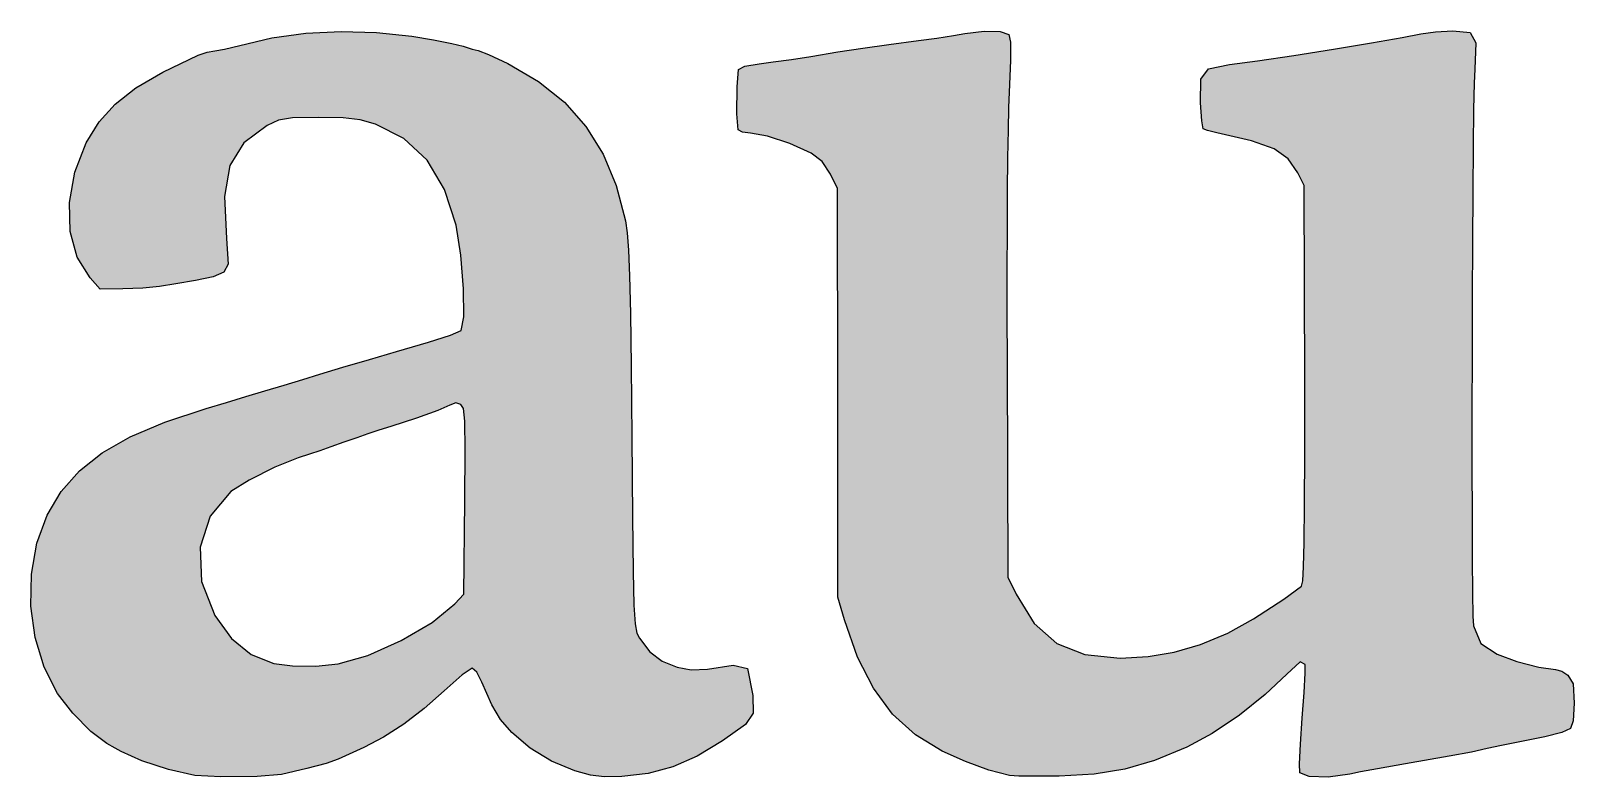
# Model space of a CAD drawing. Extents: x 23 to 353, y 83 to 218.
# Drawn here: x 49.76 to 77.78, y 83.5 to 97.05 of the extents above; entities that cross this region are included whole.
import ezdxf

# ---------------------------------------------------------------- set-up
doc = ezdxf.new("R2010")
doc.units = 0
doc.layers.add('6_moji', color=7, linetype='CONTINUOUS')
doc.layers.add('7_moji_nuri', color=7, linetype='CONTINUOUS')

msp = doc.modelspace()

# ---------------------------------------------------------------- linework, layer by layer
at = {"layer": '6_moji'}
for p, q in [((54.132, 96.919), (54.749, 97.003)), ((54.749, 97.003), (55.387, 97.037)), ((55.387, 97.037), (56.033, 97.02)), ((56.033, 97.02), (56.674, 96.95)), ((56.674, 96.95), (57.066, 96.885)), ((66.204, 96.915), (66.506, 96.961)), ((66.506, 96.961), (66.712, 96.997)), ((66.712, 96.997), (67.061, 97.043)), ((67.061, 97.043), (67.354, 97.036)), ((67.354, 97.036), (67.514, 96.979)), ((67.514, 96.979), (67.542, 96.844)), ((74.653, 96.924), (74.992, 96.991)), ((74.992, 96.991), (75.258, 97.03)), ((75.258, 97.03), (75.57, 97.047)), ((75.57, 97.047), (75.885, 97.017)), ((75.885, 97.017), (75.992, 96.83)), ((52.957, 96.663), (53.093, 96.687)), ((53.093, 96.687), (53.273, 96.716)), ((53.273, 96.716), (53.549, 96.784)), ((53.549, 96.784), (54.132, 96.919)), ((57.066, 96.885), (57.399, 96.819)), ((57.399, 96.819), (57.602, 96.767)), ((57.602, 96.767), (57.767, 96.713)), ((57.767, 96.713), (57.876, 96.69)), ((57.876, 96.69), (58.062, 96.62)), ((64.408, 96.665), (64.863, 96.734)), ((64.863, 96.734), (65.333, 96.8)), ((65.333, 96.8), (65.872, 96.87)), ((65.872, 96.87), (66.204, 96.915)), ((67.542, 96.844), (67.543, 96.51)), ((72.688, 96.602), (73.409, 96.715)), ((73.409, 96.715), (74.094, 96.827)), ((74.094, 96.827), (74.653, 96.924)), ((75.992, 96.83), (75.97, 96.35)), ((52.15, 96.299), (52.791, 96.604)), ((52.791, 96.604), (52.957, 96.663)), ((58.062, 96.62), (58.412, 96.455)), ((58.412, 96.455), (58.971, 96.13)), ((62.605, 96.348), (62.715, 96.409)), ((62.715, 96.409), (62.977, 96.451)), ((62.977, 96.451), (63.231, 96.482)), ((63.231, 96.482), (63.568, 96.529)), ((63.568, 96.529), (63.914, 96.584)), ((63.914, 96.584), (64.408, 96.665)), ((67.543, 96.51), (67.517, 95.936)), ((71.137, 96.36), (71.516, 96.436)), ((71.516, 96.436), (72.027, 96.504)), ((72.027, 96.504), (72.688, 96.602)), ((51.658, 96.012), (52.15, 96.299)), ((58.971, 96.13), (59.444, 95.751)), ((62.576, 96.03), (62.605, 96.348)), ((70.992, 95.743), (70.995, 96.173)), ((70.995, 96.173), (71.137, 96.36)), ((75.97, 96.35), (75.959, 96.099)), ((51.283, 95.718), (51.658, 96.012)), ((62.572, 95.539), (62.576, 96.03)), ((67.517, 95.936), (67.506, 95.656)), ((75.959, 96.099), (75.95, 95.62)), ((50.994, 95.393), (51.283, 95.718)), ((59.444, 95.751), (59.834, 95.313)), ((67.506, 95.656), (67.497, 95.253)), ((71.015, 95.415), (70.992, 95.743)), ((75.95, 95.62), (75.942, 94.952)), ((50.761, 95.013), (50.994, 95.393)), ((54.047, 95.331), (53.621, 95.014)), ((54.254, 95.427), (54.047, 95.331)), ((54.506, 95.466), (54.254, 95.427)), ((54.974, 95.475), (54.506, 95.466)), ((55.428, 95.467), (54.974, 95.475)), ((55.731, 95.432), (55.428, 95.467)), ((56.015, 95.352), (55.731, 95.432)), ((56.529, 95.093), (56.015, 95.352)), ((59.834, 95.313), (60.147, 94.811)), ((62.597, 95.25), (62.572, 95.539)), ((71.037, 95.266), (71.015, 95.415)), ((50.552, 94.48), (50.761, 95.013)), ((53.621, 95.014), (53.368, 94.603)), ((56.948, 94.697), (56.529, 95.093)), ((62.677, 95.209), (62.597, 95.25)), ((62.822, 95.192), (62.677, 95.209)), ((63.13, 95.137), (62.822, 95.192)), ((63.537, 95.001), (63.13, 95.137)), ((63.921, 94.826), (63.537, 95.001)), ((67.497, 95.253), (67.489, 94.74)), ((71.119, 95.237), (71.037, 95.266)), ((71.287, 95.198), (71.119, 95.237)), ((71.92, 95.051), (71.287, 95.198)), ((72.329, 94.904), (71.92, 95.051)), ((60.147, 94.811), (60.384, 94.241)), ((64.124, 94.673), (63.921, 94.826)), ((67.489, 94.74), (67.483, 94.132)), ((72.585, 94.722), (72.329, 94.904)), ((72.756, 94.472), (72.585, 94.722)), ((75.942, 94.952), (75.935, 94.134)), ((50.455, 93.933), (50.552, 94.48)), ((53.368, 94.603), (53.269, 94.043)), ((57.266, 94.17), (56.948, 94.697)), ((64.274, 94.446), (64.124, 94.673)), ((64.403, 94.188), (64.274, 94.446)), ((72.876, 94.24), (72.756, 94.472)), ((57.479, 93.518), (57.266, 94.17)), ((60.384, 94.241), (60.551, 93.596)), ((64.404, 90.478), (64.403, 94.188)), ((72.883, 90.644), (72.876, 94.24)), ((50.47, 93.406), (50.455, 93.933)), ((53.269, 94.043), (53.305, 93.279)), ((67.483, 94.132), (67.479, 93.444)), ((75.935, 94.134), (75.929, 93.204)), ((60.551, 93.596), (60.583, 93.381)), ((50.595, 92.937), (50.47, 93.406)), ((57.564, 92.975), (57.479, 93.518)), ((60.583, 93.381), (60.607, 93.068)), ((67.479, 93.444), (67.477, 92.691)), ((53.305, 93.279), (53.339, 92.813)), ((60.607, 93.068), (60.625, 92.599)), ((75.929, 93.204), (75.924, 92.201)), ((50.83, 92.562), (50.595, 92.937)), ((53.339, 92.813), (53.256, 92.665)), ((57.613, 92.365), (57.564, 92.975)), ((51.016, 92.359), (50.83, 92.562)), ((52.747, 92.514), (52.388, 92.456)), ((53.062, 92.585), (52.747, 92.514)), ((53.256, 92.665), (53.062, 92.585)), ((60.625, 92.599), (60.64, 91.916)), ((67.477, 92.691), (67.477, 91.886)), ((51.423, 92.363), (51.016, 92.359)), ((51.786, 92.378), (51.423, 92.363)), ((52.088, 92.408), (51.786, 92.378)), ((52.388, 92.456), (52.088, 92.408)), ((57.618, 91.854), (57.613, 92.365)), ((75.924, 92.201), (75.921, 91.165)), ((60.64, 91.916), (60.653, 90.962)), ((57.57, 91.609), (57.618, 91.854)), ((67.477, 91.886), (67.479, 91.045)), ((56.391, 91.224), (56.972, 91.393)), ((56.972, 91.393), (57.377, 91.526)), ((57.377, 91.526), (57.57, 91.609)), ((55.422, 90.943), (55.903, 91.084)), ((55.903, 91.084), (56.391, 91.224)), ((75.921, 91.165), (75.92, 90.135)), ((54.693, 90.719), (54.999, 90.813)), ((54.999, 90.813), (55.422, 90.943)), ((60.653, 90.962), (60.665, 89.68)), ((67.479, 91.045), (67.495, 87.129)), ((53.66, 90.407), (54.002, 90.51)), ((54.002, 90.51), (54.355, 90.616)), ((54.355, 90.616), (54.693, 90.719)), ((72.884, 89.384), (72.883, 90.644)), ((52.938, 90.191), (53.309, 90.302)), ((53.309, 90.302), (53.66, 90.407)), ((57.364, 90.255), (57.145, 90.157)), ((57.469, 90.295), (57.364, 90.255)), ((57.563, 90.266), (57.469, 90.295)), ((57.612, 90.191), (57.563, 90.266)), ((64.404, 86.768), (64.404, 90.478)), ((52.185, 89.944), (52.938, 90.191)), ((56.757, 90.017), (56.288, 89.865)), ((57.145, 90.157), (56.757, 90.017)), ((57.637, 89.959), (57.612, 90.191)), ((57.643, 89.442), (57.637, 89.959)), ((75.92, 90.135), (75.92, 89.148)), ((51.048, 89.386), (51.56, 89.678)), ((51.56, 89.678), (52.185, 89.944)), ((55.875, 89.731), (55.672, 89.66)), ((56.071, 89.796), (55.875, 89.731)), ((56.288, 89.865), (56.071, 89.796)), ((60.665, 89.68), (60.677, 88.22)), ((50.635, 89.058), (51.048, 89.386)), ((54.999, 89.426), (54.811, 89.36)), ((55.202, 89.497), (54.999, 89.426)), ((55.437, 89.579), (55.202, 89.497)), ((55.672, 89.66), (55.437, 89.579)), ((57.635, 88.514), (57.643, 89.442)), ((72.882, 88.436), (72.884, 89.384)), ((54.187, 89.124), (53.721, 88.893)), ((54.61, 89.294), (54.187, 89.124)), ((54.811, 89.36), (54.61, 89.294)), ((75.92, 89.148), (75.922, 88.245)), ((50.308, 88.685), (50.635, 89.058)), ((53.721, 88.893), (53.388, 88.688)), ((50.053, 88.257), (50.308, 88.685)), ((53.388, 88.688), (53.008, 88.238)), ((57.617, 86.82), (57.635, 88.514)), ((72.875, 87.759), (72.882, 88.436)), ((49.864, 87.745), (50.053, 88.257)), ((53.008, 88.238), (52.827, 87.675)), ((60.677, 88.22), (60.689, 87.233)), ((75.922, 88.245), (75.925, 87.465)), ((49.765, 87.185), (49.864, 87.745)), ((72.864, 87.315), (72.875, 87.759)), ((52.827, 87.675), (52.854, 87.054)), ((75.925, 87.465), (75.931, 86.845)), ((49.755, 86.605), (49.765, 87.185)), ((60.689, 87.233), (60.704, 86.62)), ((72.847, 87.065), (72.864, 87.315)), ((52.854, 87.054), (53.095, 86.433)), ((67.495, 87.129), (67.644, 86.82)), ((72.505, 86.728), (72.824, 86.969)), ((72.824, 86.969), (72.847, 87.065)), ((49.832, 86.033), (49.755, 86.605)), ((57.042, 86.31), (57.455, 86.647)), ((57.455, 86.647), (57.617, 86.82)), ((60.704, 86.62), (60.726, 86.28)), ((64.525, 86.356), (64.404, 86.768)), ((67.644, 86.82), (67.974, 86.287)), ((71.956, 86.376), (72.505, 86.728)), ((75.931, 86.845), (75.938, 86.425)), ((53.095, 86.433), (53.4, 86.017)), ((56.479, 85.979), (57.042, 86.31)), ((64.764, 85.679), (64.525, 86.356)), ((71.488, 86.114), (71.956, 86.376)), ((75.938, 86.425), (75.948, 86.244)), ((49.994, 85.494), (49.832, 86.033)), ((60.726, 86.28), (60.758, 86.114)), ((60.758, 86.114), (60.806, 86.021)), ((67.974, 86.287), (68.38, 85.928)), ((70.991, 85.907), (71.488, 86.114)), ((75.948, 86.244), (76.081, 85.927)), ((53.4, 86.017), (53.757, 85.726)), ((55.874, 85.709), (56.479, 85.979)), ((60.806, 86.021), (60.995, 85.776)), ((60.995, 85.776), (61.218, 85.605)), ((68.38, 85.928), (68.889, 85.725)), ((70.038, 85.687), (70.516, 85.767)), ((70.516, 85.767), (70.991, 85.907)), ((76.081, 85.927), (76.378, 85.731)), ((50.24, 85.016), (49.994, 85.494)), ((53.757, 85.726), (54.169, 85.56)), ((54.169, 85.56), (54.505, 85.519)), ((54.505, 85.519), (54.927, 85.517)), ((54.927, 85.517), (55.334, 85.556)), ((55.334, 85.556), (55.874, 85.709)), ((57.766, 85.48), (57.586, 85.359)), ((57.85, 85.404), (57.766, 85.48)), ((61.218, 85.605), (61.492, 85.495)), ((61.492, 85.495), (61.746, 85.447)), ((62.041, 85.457), (62.505, 85.53)), ((62.505, 85.53), (62.769, 85.471)), ((62.769, 85.471), (62.864, 84.98)), ((65.053, 85.112), (64.764, 85.679)), ((68.889, 85.725), (69.53, 85.662)), ((69.53, 85.662), (70.038, 85.687)), ((72.799, 85.591), (72.561, 85.371)), ((72.89, 85.544), (72.799, 85.591)), ((72.891, 85.387), (72.89, 85.544)), ((76.378, 85.731), (76.737, 85.602)), ((76.737, 85.602), (77.136, 85.497)), ((77.136, 85.497), (77.434, 85.454)), ((57.586, 85.359), (57.258, 85.068)), ((57.945, 85.222), (57.85, 85.404)), ((58.123, 84.811), (57.945, 85.222)), ((61.746, 85.447), (62.041, 85.457)), ((72.561, 85.371), (72.168, 84.999)), ((72.872, 85.037), (72.891, 85.387)), ((77.434, 85.454), (77.549, 85.423)), ((77.549, 85.423), (77.662, 85.349)), ((77.662, 85.349), (77.755, 85.192)), ((77.755, 85.192), (77.775, 84.84)), ((50.515, 84.664), (50.24, 85.016)), ((57.258, 85.068), (56.893, 84.745)), ((62.864, 84.98), (62.869, 84.664)), ((65.401, 84.644), (65.053, 85.112)), ((72.168, 84.999), (71.697, 84.627)), ((72.837, 84.569), (72.872, 85.037)), ((50.846, 84.328), (50.515, 84.664)), ((56.893, 84.745), (56.524, 84.462)), ((58.28, 84.547), (58.123, 84.811)), ((62.869, 84.664), (62.728, 84.454)), ((65.815, 84.267), (65.401, 84.644)), ((71.697, 84.627), (71.203, 84.295)), ((77.775, 84.84), (77.758, 84.524)), ((56.524, 84.462), (56.157, 84.226)), ((58.485, 84.313), (58.28, 84.547)), ((62.728, 84.454), (62.315, 84.161)), ((72.804, 84.1), (72.837, 84.569)), ((77.709, 84.381), (77.552, 84.31)), ((77.758, 84.524), (77.709, 84.381)), ((51.135, 84.108), (50.846, 84.328)), ((51.285, 84.026), (51.135, 84.108)), ((56.157, 84.226), (55.798, 84.039)), ((58.82, 84.024), (58.485, 84.313)), ((62.315, 84.161), (61.852, 83.882)), ((66.302, 83.969), (65.815, 84.267)), ((71.203, 84.295), (70.741, 84.046)), ((72.788, 83.743), (72.804, 84.1)), ((76.456, 84.076), (76.198, 84.018)), ((76.791, 84.14), (76.456, 84.076)), ((77.245, 84.229), (76.791, 84.14)), ((77.552, 84.31), (77.245, 84.229)), ((51.392, 83.965), (51.285, 84.026)), ((51.769, 83.795), (51.392, 83.965)), ((52.253, 83.637), (51.769, 83.795)), ((55.334, 83.827), (55.118, 83.75)), ((55.534, 83.918), (55.334, 83.827)), ((55.798, 84.039), (55.534, 83.918)), ((59.208, 83.787), (58.82, 84.024)), ((59.632, 83.612), (59.208, 83.787)), ((61.852, 83.882), (61.41, 83.686)), ((66.723, 83.782), (66.302, 83.969)), ((67.148, 83.628), (66.723, 83.782)), ((70.156, 83.804), (69.618, 83.645)), ((70.741, 84.046), (70.156, 83.804)), ((75.508, 83.88), (74.715, 83.742)), ((75.913, 83.956), (75.508, 83.88)), ((76.198, 84.018), (75.913, 83.956)), ((52.732, 83.53), (52.253, 83.637)), ((53.207, 83.507), (52.732, 83.53)), ((53.863, 83.513), (53.207, 83.507)), ((54.304, 83.546), (53.863, 83.513)), ((54.768, 83.655), (54.304, 83.546)), ((55.118, 83.75), (54.768, 83.655)), ((59.914, 83.534), (59.632, 83.612)), ((60.165, 83.504), (59.914, 83.534)), ((60.487, 83.51), (60.165, 83.504)), ((60.963, 83.565), (60.487, 83.51)), ((61.41, 83.686), (60.963, 83.565)), ((67.521, 83.53), (67.148, 83.628)), ((67.692, 83.519), (67.521, 83.53)), ((68.016, 83.515), (67.692, 83.519)), ((68.423, 83.52), (68.016, 83.515)), ((69.062, 83.556), (68.423, 83.52)), ((69.618, 83.645), (69.062, 83.556)), ((72.794, 83.578), (72.788, 83.743)), ((72.963, 83.509), (72.794, 83.578)), ((73.309, 83.5), (72.963, 83.509)), ((73.704, 83.554), (73.309, 83.5)), ((73.896, 83.594), (73.704, 83.554)), ((74.206, 83.652), (73.896, 83.594)), ((74.715, 83.742), (74.206, 83.652))]:
    msp.add_line(p, q, dxfattribs=at)
at = {"layer": '7_moji_nuri'}
for points in [[(54.132, 96.919), (56.863, 96.919), (54.362, 96.95), (56.674, 96.95)], [(54.362, 96.95), (56.674, 96.95), (54.749, 97.003), (56.185, 97.003)], [(54.749, 97.003), (56.185, 97.003), (55.059, 97.02), (56.033, 97.02)], [(55.059, 97.02), (56.033, 97.02), (55.387, 97.037)], [(66.204, 96.915), (67.527, 96.915), (66.506, 96.961), (67.518, 96.961)], [(66.506, 96.961), (67.518, 96.961), (66.612, 96.979), (67.514, 96.979)], [(66.612, 96.979), (67.514, 96.979), (66.712, 96.997), (67.464, 96.997)], [(66.712, 96.997), (67.464, 96.997), (67.012, 97.036), (67.354, 97.036)], [(67.012, 97.036), (67.354, 97.036), (67.061, 97.043)], [(74.653, 96.924), (75.938, 96.924), (74.992, 96.991), (75.899, 96.991)], [(74.992, 96.991), (75.899, 96.991), (75.167, 97.017), (75.885, 97.017)], [(75.167, 97.017), (75.885, 97.017), (75.258, 97.03), (75.746, 97.03)], [(75.258, 97.03), (75.746, 97.03), (75.57, 97.047)], [(52.957, 96.663), (57.947, 96.663), (53.093, 96.687), (57.882, 96.687)], [(53.093, 96.687), (57.882, 96.687), (53.107, 96.69), (57.876, 96.69)], [(53.107, 96.69), (57.876, 96.69), (53.256, 96.713), (57.767, 96.713)], [(53.256, 96.713), (57.767, 96.713), (53.273, 96.716), (57.759, 96.716)], [(53.273, 96.716), (57.759, 96.716), (53.477, 96.767), (57.602, 96.767)], [(53.477, 96.767), (57.602, 96.767), (53.549, 96.784), (57.533, 96.784)], [(53.549, 96.784), (57.533, 96.784), (53.7, 96.819), (57.399, 96.819)], [(53.7, 96.819), (57.399, 96.819), (53.986, 96.885), (57.066, 96.885)], [(53.986, 96.885), (57.066, 96.885), (54.132, 96.919), (56.863, 96.919)], [(64.408, 96.665), (67.542, 96.665), (64.863, 96.734), (67.542, 96.734)], [(64.863, 96.734), (67.542, 96.734), (65.333, 96.8), (67.542, 96.8)], [(65.333, 96.8), (67.542, 96.8), (65.671, 96.844), (67.542, 96.844)], [(65.671, 96.844), (67.542, 96.844), (65.872, 96.87), (67.536, 96.87)], [(65.872, 96.87), (67.536, 96.87), (66.204, 96.915), (67.527, 96.915)], [(72.688, 96.602), (75.981, 96.602), (73.409, 96.715), (75.986, 96.715)], [(73.409, 96.715), (75.986, 96.715), (74.094, 96.827), (75.991, 96.827)], [(74.094, 96.827), (75.991, 96.827), (74.114, 96.83), (75.992, 96.83)], [(74.114, 96.83), (75.992, 96.83), (74.653, 96.924), (75.938, 96.924)], [(52.15, 96.299), (58.681, 96.299), (52.479, 96.455), (58.412, 96.455)], [(52.479, 96.455), (58.412, 96.455), (52.791, 96.604), (58.096, 96.604)], [(52.791, 96.604), (58.096, 96.604), (52.836, 96.62), (58.062, 96.62)], [(52.836, 96.62), (58.062, 96.62), (52.957, 96.663), (57.947, 96.663)], [(62.605, 96.348), (67.536, 96.348), (62.715, 96.409), (67.538, 96.409)], [(62.715, 96.409), (67.538, 96.409), (62.977, 96.451), (67.54, 96.451)], [(62.977, 96.451), (67.54, 96.451), (63.231, 96.482), (67.542, 96.482)], [(63.231, 96.482), (67.542, 96.482), (63.436, 96.51), (67.543, 96.51)], [(63.436, 96.51), (67.543, 96.51), (63.568, 96.529), (67.543, 96.529)], [(63.568, 96.529), (67.543, 96.529), (63.914, 96.584), (67.543, 96.584)], [(63.914, 96.584), (67.543, 96.584), (64.408, 96.665), (67.542, 96.665)], [(71.137, 96.36), (75.97, 96.36), (71.516, 96.436), (75.974, 96.436)], [(71.516, 96.436), (75.974, 96.436), (72.027, 96.504), (75.977, 96.504)], [(72.027, 96.504), (75.977, 96.504), (72.688, 96.602), (75.981, 96.602)], [(51.658, 96.012), (59.119, 96.012), (51.861, 96.13), (58.971, 96.13)], [(51.861, 96.13), (58.971, 96.13), (52.15, 96.299), (58.681, 96.299)], [(62.576, 96.03), (67.522, 96.03), (62.605, 96.348), (67.536, 96.348)], [(70.995, 96.173), (75.963, 96.173), (71.13, 96.35), (75.97, 96.35)], [(70.995, 96.099), (75.959, 96.099), (70.995, 96.173), (75.963, 96.173)], [(71.13, 96.35), (75.97, 96.35), (71.137, 96.36), (75.97, 96.36)], [(51.326, 95.751), (59.444, 95.751), (51.658, 96.012), (59.119, 96.012)], [(62.573, 95.656), (67.506, 95.656), (62.575, 95.936), (67.517, 95.936)], [(62.575, 95.936), (67.517, 95.936), (62.576, 96.03), (67.522, 96.03)], [(70.992, 95.743), (75.952, 95.743), (70.995, 96.099), (75.959, 96.099)], [(51.067, 95.475), (59.691, 95.475), (51.283, 95.718), (59.474, 95.718)], [(51.283, 95.718), (59.474, 95.718), (51.326, 95.751), (59.444, 95.751)], [(62.572, 95.539), (67.504, 95.539), (62.573, 95.656), (67.506, 95.656)], [(71, 95.62), (75.95, 95.62), (70.992, 95.743), (75.952, 95.743)], [(71.015, 95.415), (75.947, 95.415), (71, 95.62), (75.95, 95.62)], [(50.762, 95.014), (53.621, 95.014), (50.956, 95.331), (54.047, 95.331)], [(50.956, 95.331), (54.047, 95.331), (50.994, 95.393), (54.18, 95.393)], [(50.994, 95.393), (54.18, 95.393), (51.025, 95.427), (54.254, 95.427)], [(51.025, 95.427), (54.254, 95.427), (51.06, 95.466), (54.506, 95.466)], [(51.06, 95.466), (54.506, 95.466), (51.067, 95.475), (54.974, 95.475)], [(55.428, 95.467), (59.697, 95.467), (54.974, 95.475), (59.691, 95.475)], [(55.731, 95.432), (59.729, 95.432), (55.428, 95.467), (59.697, 95.467)], [(56.015, 95.352), (59.8, 95.352), (55.731, 95.432), (59.729, 95.432)], [(56.091, 95.313), (59.834, 95.313), (56.015, 95.352), (59.8, 95.352)], [(56.529, 95.093), (59.971, 95.093), (56.091, 95.313), (59.834, 95.313)], [(62.596, 95.253), (67.497, 95.253), (62.572, 95.539), (67.504, 95.539)], [(71.037, 95.266), (75.946, 95.266), (71.015, 95.415), (75.947, 95.415)], [(50.6, 94.603), (53.368, 94.603), (50.761, 95.013), (53.62, 95.013)], [(50.761, 95.013), (53.62, 95.013), (50.762, 95.014), (53.621, 95.014)], [(56.827, 94.811), (60.147, 94.811), (56.529, 95.093), (59.971, 95.093)], [(62.597, 95.25), (67.497, 95.25), (62.596, 95.253), (67.497, 95.253)], [(62.677, 95.209), (67.496, 95.209), (62.597, 95.25), (67.497, 95.25)], [(62.822, 95.192), (67.496, 95.192), (62.677, 95.209), (67.496, 95.209)], [(63.13, 95.137), (67.495, 95.137), (62.822, 95.192), (67.496, 95.192)], [(63.537, 95.001), (67.493, 95.001), (63.13, 95.137), (67.495, 95.137)], [(63.921, 94.826), (67.49, 94.826), (63.537, 95.001), (67.493, 95.001)], [(71.119, 95.237), (75.945, 95.237), (71.037, 95.266), (75.946, 95.266)], [(71.287, 95.198), (75.945, 95.198), (71.12, 95.237), (75.945, 95.237)], [(71.92, 95.051), (75.943, 95.051), (71.287, 95.198), (75.945, 95.198)], [(72.194, 94.952), (75.942, 94.952), (71.92, 95.051), (75.943, 95.051)], [(56.948, 94.697), (60.194, 94.697), (56.827, 94.811), (60.147, 94.811)], [(64.036, 94.74), (67.489, 94.74), (63.921, 94.826), (67.49, 94.826)], [(64.124, 94.673), (67.489, 94.673), (64.036, 94.74), (67.489, 94.74)], [(72.329, 94.904), (75.941, 94.904), (72.194, 94.952), (75.942, 94.952)], [(72.585, 94.722), (75.94, 94.722), (72.329, 94.904), (75.941, 94.904)], [(72.756, 94.472), (75.937, 94.472), (72.585, 94.722), (75.94, 94.722)], [(50.474, 94.043), (53.269, 94.043), (50.552, 94.48), (53.346, 94.48)], [(50.552, 94.48), (53.346, 94.48), (50.6, 94.603), (53.368, 94.603)], [(57.223, 94.241), (60.384, 94.241), (56.948, 94.697), (60.194, 94.697)], [(64.274, 94.446), (67.486, 94.446), (64.124, 94.673), (67.489, 94.673)], [(64.403, 94.188), (67.484, 94.188), (64.274, 94.446), (67.486, 94.446)], [(72.876, 94.24), (75.935, 94.24), (72.756, 94.472), (75.937, 94.472)], [(57.266, 94.17), (60.402, 94.17), (57.223, 94.241), (60.384, 94.241)], [(57.453, 93.596), (60.551, 93.596), (57.266, 94.17), (60.402, 94.17)], [(64.403, 94.132), (67.483, 94.132), (64.403, 94.188), (67.484, 94.188)], [(72.876, 94.134), (75.935, 94.134), (72.876, 94.24), (75.935, 94.24)], [(50.455, 93.933), (53.274, 93.933), (50.474, 94.043), (53.269, 94.043)], [(50.47, 93.406), (53.299, 93.406), (50.455, 93.933), (53.274, 93.933)], [(64.403, 93.444), (67.479, 93.444), (64.403, 94.132), (67.483, 94.132)], [(72.878, 93.204), (75.929, 93.204), (72.876, 94.134), (75.935, 94.134)], [(57.479, 93.518), (60.562, 93.518), (57.453, 93.596), (60.551, 93.596)], [(50.504, 93.279), (53.305, 93.279), (50.47, 93.406), (53.299, 93.406)], [(57.5, 93.381), (60.583, 93.381), (57.479, 93.518), (60.562, 93.518)], [(57.549, 93.068), (60.607, 93.068), (57.5, 93.381), (60.583, 93.381)], [(64.403, 92.691), (67.477, 92.691), (64.403, 93.444), (67.479, 93.444)], [(50.595, 92.937), (53.33, 92.937), (50.504, 93.279), (53.305, 93.279)], [(57.564, 92.975), (60.611, 92.975), (57.549, 93.068), (60.607, 93.068)], [(72.88, 92.201), (75.924, 92.201), (72.878, 93.204), (75.929, 93.204)], [(50.673, 92.813), (53.339, 92.813), (50.595, 92.937), (53.33, 92.937)], [(50.766, 92.665), (53.256, 92.665), (50.673, 92.813), (53.339, 92.813)], [(57.594, 92.599), (60.625, 92.599), (57.564, 92.975), (60.611, 92.975)], [(50.816, 92.585), (53.062, 92.585), (50.766, 92.665), (53.256, 92.665)], [(50.83, 92.562), (52.959, 92.562), (50.816, 92.585), (53.062, 92.585)], [(50.874, 92.514), (52.747, 92.514), (50.83, 92.562), (52.959, 92.562)], [(50.927, 92.456), (52.388, 92.456), (50.874, 92.514), (52.747, 92.514)], [(57.613, 92.365), (60.631, 92.365), (57.594, 92.599), (60.625, 92.599)], [(64.404, 91.886), (67.477, 91.886), (64.403, 92.691), (67.477, 92.691)], [(50.971, 92.408), (52.088, 92.408), (50.927, 92.456), (52.388, 92.456)], [(50.999, 92.378), (51.786, 92.378), (50.971, 92.408), (52.088, 92.408)], [(51.012, 92.363), (51.423, 92.363), (50.999, 92.378), (51.786, 92.378)], [(51.016, 92.359), (51.016, 92.359), (51.012, 92.363), (51.423, 92.363)], [(57.617, 91.916), (60.64, 91.916), (57.613, 92.365), (60.631, 92.365)], [(72.882, 91.165), (75.921, 91.165), (72.88, 92.201), (75.924, 92.201)], [(57.618, 91.854), (60.641, 91.854), (57.617, 91.916), (60.64, 91.916)], [(57.57, 91.609), (60.644, 91.609), (57.618, 91.854), (60.641, 91.854)], [(64.404, 91.045), (67.479, 91.045), (64.404, 91.886), (67.477, 91.886)], [(56.391, 91.224), (60.649, 91.224), (56.972, 91.393), (60.647, 91.393)], [(56.972, 91.393), (60.647, 91.393), (57.377, 91.526), (60.645, 91.526)], [(57.377, 91.526), (60.645, 91.526), (57.57, 91.609), (60.644, 91.609)], [(55.49, 90.962), (60.653, 90.962), (55.903, 91.084), (60.651, 91.084)], [(55.903, 91.084), (60.651, 91.084), (56.391, 91.224), (60.649, 91.224)], [(72.883, 90.644), (75.92, 90.644), (72.882, 91.165), (75.921, 91.165)], [(54.693, 90.719), (60.655, 90.719), (54.999, 90.813), (60.654, 90.813)], [(54.999, 90.813), (60.654, 90.813), (55.422, 90.943), (60.653, 90.943)], [(55.422, 90.943), (60.653, 90.943), (55.49, 90.962), (60.653, 90.962)], [(64.404, 90.478), (67.482, 90.478), (64.404, 91.045), (67.479, 91.045)], [(53.66, 90.407), (60.658, 90.407), (54.002, 90.51), (60.657, 90.51)], [(54.002, 90.51), (60.657, 90.51), (54.355, 90.616), (60.656, 90.616)], [(54.355, 90.616), (60.656, 90.616), (54.693, 90.719), (60.655, 90.719)], [(72.883, 90.135), (75.92, 90.135), (72.883, 90.644), (75.92, 90.644)], [(52.938, 90.191), (57.222, 90.191), (53.152, 90.255), (57.364, 90.255)], [(53.152, 90.255), (57.364, 90.255), (53.289, 90.295), (57.469, 90.295)], [(53.289, 90.295), (60.659, 90.295), (53.309, 90.302), (60.659, 90.302)], [(53.309, 90.302), (60.659, 90.302), (53.66, 90.407), (60.658, 90.407)], [(57.563, 90.266), (60.659, 90.266), (57.469, 90.295), (60.659, 90.295)], [(57.612, 90.191), (60.66, 90.191), (57.563, 90.266), (60.659, 90.266)], [(64.404, 87.129), (67.495, 87.129), (64.404, 90.478), (67.482, 90.478)], [(52.185, 89.944), (56.531, 89.944), (52.407, 90.017), (56.757, 90.017)], [(52.407, 90.017), (56.757, 90.017), (52.834, 90.157), (57.145, 90.157)], [(52.834, 90.157), (57.145, 90.157), (52.938, 90.191), (57.222, 90.191)], [(57.637, 89.959), (60.662, 89.959), (57.612, 90.191), (60.66, 90.191)], [(57.64, 89.68), (60.665, 89.68), (57.637, 89.959), (60.662, 89.959)], [(72.884, 89.384), (75.92, 89.384), (72.883, 90.135), (75.92, 90.135)], [(51.528, 89.66), (55.672, 89.66), (51.56, 89.678), (55.725, 89.678)], [(51.56, 89.678), (55.725, 89.678), (51.683, 89.731), (55.875, 89.731)], [(51.683, 89.731), (55.875, 89.731), (51.838, 89.796), (56.071, 89.796)], [(51.838, 89.796), (56.071, 89.796), (52, 89.865), (56.288, 89.865)], [(52, 89.865), (56.288, 89.865), (52.185, 89.944), (56.531, 89.944)], [(57.643, 89.442), (60.667, 89.442), (57.64, 89.68), (60.665, 89.68)], [(51.015, 89.36), (54.811, 89.36), (51.048, 89.386), (54.886, 89.386)], [(51.048, 89.386), (54.886, 89.386), (51.116, 89.426), (54.999, 89.426)], [(51.116, 89.426), (54.999, 89.426), (51.242, 89.497), (55.202, 89.497)], [(51.242, 89.497), (55.202, 89.497), (51.385, 89.579), (55.437, 89.579)], [(51.385, 89.579), (55.437, 89.579), (51.528, 89.66), (55.672, 89.66)], [(57.635, 88.514), (60.675, 88.514), (57.643, 89.442), (60.667, 89.442)], [(72.883, 89.148), (75.92, 89.148), (72.884, 89.384), (75.92, 89.384)], [(50.635, 89.058), (54.054, 89.058), (50.718, 89.124), (54.187, 89.124)], [(50.718, 89.124), (54.187, 89.124), (50.931, 89.294), (54.61, 89.294)], [(50.931, 89.294), (54.61, 89.294), (51.015, 89.36), (54.811, 89.36)], [(72.882, 88.436), (75.921, 88.436), (72.883, 89.148), (75.92, 89.148)], [(50.311, 88.688), (53.388, 88.688), (50.49, 88.893), (53.721, 88.893)], [(50.49, 88.893), (53.721, 88.893), (50.635, 89.058), (54.054, 89.058)], [(50.053, 88.257), (53.023, 88.257), (50.308, 88.685), (53.385, 88.685)], [(50.308, 88.685), (53.385, 88.685), (50.311, 88.688), (53.388, 88.688)], [(57.632, 88.22), (60.677, 88.22), (57.635, 88.514), (60.675, 88.514)], [(72.88, 88.245), (75.922, 88.245), (72.882, 88.436), (75.921, 88.436)], [(49.864, 87.745), (52.849, 87.745), (50.046, 88.238), (53.008, 88.238)], [(50.046, 88.238), (53.008, 88.238), (50.053, 88.257), (53.023, 88.257)], [(57.622, 87.233), (60.689, 87.233), (57.632, 88.22), (60.677, 88.22)], [(72.875, 87.759), (75.924, 87.759), (72.88, 88.245), (75.922, 88.245)], [(49.852, 87.675), (52.827, 87.675), (49.864, 87.745), (52.849, 87.745)], [(72.867, 87.465), (75.925, 87.465), (72.875, 87.759), (75.924, 87.759)], [(49.765, 87.185), (52.848, 87.185), (49.852, 87.675), (52.827, 87.675)], [(72.864, 87.315), (75.927, 87.315), (72.867, 87.465), (75.925, 87.465)], [(49.763, 87.054), (52.854, 87.054), (49.765, 87.185), (52.848, 87.185)], [(57.617, 86.82), (60.699, 86.82), (57.622, 87.233), (60.689, 87.233)], [(72.847, 87.065), (75.929, 87.065), (72.864, 87.315), (75.927, 87.315)], [(49.755, 86.605), (53.028, 86.605), (49.763, 87.054), (52.854, 87.054)], [(64.404, 86.82), (67.644, 86.82), (64.404, 87.129), (67.495, 87.129)], [(72.66, 86.845), (75.931, 86.845), (72.824, 86.969), (75.93, 86.969)], [(72.824, 86.969), (75.93, 86.969), (72.847, 87.065), (75.929, 87.065)], [(49.778, 86.433), (53.095, 86.433), (49.755, 86.605), (53.028, 86.605)], [(57.042, 86.31), (60.724, 86.31), (57.422, 86.62), (60.704, 86.62)], [(57.422, 86.62), (60.704, 86.62), (57.455, 86.647), (60.703, 86.647)], [(57.455, 86.647), (60.703, 86.647), (57.617, 86.82), (60.699, 86.82)], [(64.404, 86.768), (67.676, 86.768), (64.404, 86.82), (67.644, 86.82)], [(64.525, 86.356), (67.932, 86.356), (64.404, 86.768), (67.676, 86.768)], [(72.033, 86.425), (75.938, 86.425), (72.505, 86.728), (75.933, 86.728)], [(72.505, 86.728), (75.933, 86.728), (72.66, 86.845), (75.931, 86.845)], [(49.832, 86.033), (53.388, 86.033), (49.778, 86.433), (53.095, 86.433)], [(56.992, 86.28), (60.726, 86.28), (57.042, 86.31), (60.724, 86.31)], [(64.549, 86.287), (67.974, 86.287), (64.525, 86.356), (67.932, 86.356)], [(71.721, 86.244), (75.948, 86.244), (71.956, 86.376), (75.941, 86.376)], [(71.956, 86.376), (75.941, 86.376), (72.033, 86.425), (75.938, 86.425)], [(49.837, 86.017), (53.4, 86.017), (49.832, 86.033), (53.388, 86.033)], [(56.551, 86.021), (60.806, 86.021), (56.709, 86.114), (60.758, 86.114)], [(56.709, 86.114), (60.758, 86.114), (56.992, 86.28), (60.726, 86.28)], [(64.676, 85.928), (68.38, 85.928), (64.549, 86.287), (67.974, 86.287)], [(71.039, 85.927), (76.081, 85.927), (71.488, 86.114), (76.002, 86.114)], [(71.488, 86.114), (76.002, 86.114), (71.721, 86.244), (75.948, 86.244)], [(49.924, 85.726), (53.757, 85.726), (49.837, 86.017), (53.4, 86.017)], [(55.874, 85.709), (61.082, 85.709), (56.024, 85.776), (60.995, 85.776)], [(56.024, 85.776), (60.995, 85.776), (56.479, 85.979), (60.838, 85.979)], [(56.479, 85.979), (60.838, 85.979), (56.551, 86.021), (60.806, 86.021)], [(64.747, 85.725), (68.889, 85.725), (64.676, 85.928), (68.38, 85.928)], [(70.299, 85.731), (76.378, 85.731), (70.516, 85.767), (76.323, 85.767)], [(70.516, 85.767), (76.323, 85.767), (70.991, 85.907), (76.111, 85.907)], [(70.991, 85.907), (76.111, 85.907), (71.039, 85.927), (76.081, 85.927)], [(49.974, 85.56), (54.169, 85.56), (49.924, 85.726), (53.757, 85.726)], [(49.986, 85.519), (54.505, 85.519), (49.974, 85.56), (54.169, 85.56)], [(49.987, 85.517), (54.926, 85.517), (49.986, 85.519), (54.505, 85.519)], [(49.993, 85.495), (61.492, 85.495), (49.987, 85.517), (61.437, 85.517)], [(49.994, 85.494), (61.5, 85.494), (49.993, 85.495), (61.492, 85.495)], [(50.001, 85.48), (61.573, 85.48), (49.994, 85.494), (61.5, 85.494)], [(50.063, 85.359), (57.586, 85.359), (50.001, 85.48), (57.766, 85.48)], [(54.927, 85.517), (61.437, 85.517), (55.334, 85.556), (61.34, 85.556)], [(55.334, 85.556), (61.34, 85.556), (55.507, 85.605), (61.218, 85.605)], [(55.507, 85.605), (61.218, 85.605), (55.874, 85.709), (61.082, 85.709)], [(57.802, 85.447), (61.746, 85.447), (57.766, 85.48), (61.573, 85.48)], [(62.041, 85.457), (62.772, 85.457), (62.13, 85.471), (62.769, 85.471)], [(62.13, 85.471), (62.769, 85.471), (62.505, 85.53)], [(64.764, 85.679), (69.36, 85.679), (64.747, 85.725), (68.889, 85.725)], [(64.772, 85.662), (69.53, 85.662), (64.764, 85.679), (69.36, 85.679)], [(64.803, 85.602), (76.737, 85.602), (64.772, 85.662), (76.569, 85.662)], [(64.808, 85.591), (76.778, 85.591), (64.803, 85.602), (76.737, 85.602)], [(64.921, 85.371), (72.561, 85.371), (64.808, 85.591), (72.799, 85.591)], [(69.53, 85.662), (76.569, 85.662), (70.038, 85.687), (76.499, 85.687)], [(70.038, 85.687), (76.499, 85.687), (70.299, 85.731), (76.378, 85.731)], [(72.89, 85.544), (76.956, 85.544), (72.799, 85.591), (76.778, 85.591)], [(72.891, 85.497), (77.136, 85.497), (72.89, 85.544), (76.956, 85.544)], [(72.891, 85.454), (77.434, 85.454), (72.891, 85.497), (77.136, 85.497)], [(50.213, 85.068), (57.258, 85.068), (50.063, 85.359), (57.586, 85.359)], [(57.85, 85.404), (62.782, 85.404), (57.802, 85.447), (62.774, 85.447)], [(57.945, 85.222), (62.817, 85.222), (57.85, 85.404), (62.782, 85.404)], [(58.05, 84.98), (62.864, 84.98), (57.945, 85.222), (62.817, 85.222)], [(61.746, 85.447), (62.774, 85.447), (62.041, 85.457), (62.772, 85.457)], [(65.053, 85.112), (72.287, 85.112), (64.921, 85.371), (72.561, 85.371)], [(72.872, 85.037), (77.764, 85.037), (72.88, 85.192), (77.755, 85.192)], [(72.88, 85.192), (77.755, 85.192), (72.889, 85.349), (77.662, 85.349)], [(72.889, 85.349), (77.662, 85.349), (72.891, 85.387), (77.604, 85.387)], [(72.891, 85.423), (77.549, 85.423), (72.891, 85.454), (77.434, 85.454)], [(72.891, 85.387), (77.604, 85.387), (72.891, 85.423), (77.549, 85.423)], [(50.24, 85.016), (57.2, 85.016), (50.213, 85.068), (57.258, 85.068)], [(50.452, 84.745), (56.893, 84.745), (50.24, 85.016), (57.2, 85.016)], [(58.123, 84.811), (62.866, 84.811), (58.05, 84.98), (62.864, 84.98)], [(65.137, 84.999), (72.168, 84.999), (65.053, 85.112), (72.287, 85.112)], [(65.401, 84.644), (71.719, 84.644), (65.137, 84.999), (72.168, 84.999)], [(72.857, 84.84), (77.775, 84.84), (72.872, 85.037), (77.764, 85.037)], [(50.515, 84.664), (56.787, 84.664), (50.452, 84.745), (56.893, 84.745)], [(50.714, 84.462), (56.524, 84.462), (50.515, 84.664), (56.787, 84.664)], [(58.21, 84.664), (62.869, 84.664), (58.123, 84.811), (62.866, 84.811)], [(58.28, 84.547), (62.791, 84.547), (58.21, 84.664), (62.869, 84.664)], [(65.421, 84.627), (71.697, 84.627), (65.401, 84.644), (71.719, 84.644)], [(65.784, 84.295), (71.203, 84.295), (65.421, 84.627), (71.697, 84.627)], [(72.837, 84.569), (77.761, 84.569), (72.857, 84.84), (77.775, 84.84)], [(50.846, 84.328), (56.315, 84.328), (50.714, 84.462), (56.524, 84.462)], [(58.361, 84.454), (62.728, 84.454), (58.28, 84.547), (62.791, 84.547)], [(58.485, 84.313), (62.529, 84.313), (58.361, 84.454), (62.728, 84.454)], [(72.819, 84.31), (77.552, 84.31), (72.824, 84.381), (77.709, 84.381)], [(72.824, 84.381), (77.709, 84.381), (72.834, 84.524), (77.758, 84.524)], [(72.834, 84.524), (77.758, 84.524), (72.837, 84.569), (77.761, 84.569)], [(50.981, 84.226), (56.157, 84.226), (50.846, 84.328), (56.315, 84.328)], [(51.135, 84.108), (55.932, 84.108), (50.981, 84.226), (56.157, 84.226)], [(51.261, 84.039), (55.798, 84.039), (51.135, 84.108), (55.932, 84.108)], [(58.661, 84.161), (62.315, 84.161), (58.485, 84.313), (62.529, 84.313)], [(58.82, 84.024), (62.089, 84.024), (58.661, 84.161), (62.315, 84.161)], [(65.815, 84.267), (71.15, 84.267), (65.784, 84.295), (71.203, 84.295)], [(66.177, 84.046), (70.741, 84.046), (65.815, 84.267), (71.15, 84.267)], [(72.8, 84.018), (76.198, 84.018), (72.803, 84.076), (76.456, 84.076)], [(72.803, 84.076), (76.456, 84.076), (72.804, 84.1), (76.58, 84.1)], [(72.804, 84.1), (76.58, 84.1), (72.807, 84.14), (76.791, 84.14)], [(72.807, 84.14), (76.791, 84.14), (72.813, 84.229), (77.245, 84.229)], [(72.813, 84.229), (77.245, 84.229), (72.819, 84.31), (77.552, 84.31)], [(51.285, 84.026), (55.77, 84.026), (51.261, 84.039), (55.798, 84.039)], [(51.392, 83.965), (55.637, 83.965), (51.285, 84.026), (55.77, 84.026)], [(51.496, 83.918), (55.534, 83.918), (51.392, 83.965), (55.637, 83.965)], [(51.698, 83.827), (55.334, 83.827), (51.496, 83.918), (55.534, 83.918)], [(51.769, 83.795), (55.244, 83.795), (51.698, 83.827), (55.334, 83.827)], [(51.906, 83.75), (55.118, 83.75), (51.769, 83.795), (55.244, 83.795)], [(59.053, 83.882), (61.852, 83.882), (58.82, 84.024), (62.089, 84.024)], [(59.208, 83.787), (61.638, 83.787), (59.053, 83.882), (61.852, 83.882)], [(59.453, 83.686), (61.41, 83.686), (59.208, 83.787), (61.638, 83.787)], [(66.302, 83.969), (70.557, 83.969), (66.177, 84.046), (70.741, 84.046)], [(66.674, 83.804), (70.156, 83.804), (66.302, 83.969), (70.557, 83.969)], [(66.723, 83.782), (70.081, 83.782), (66.674, 83.804), (70.156, 83.804)], [(67.101, 83.645), (69.618, 83.645), (66.723, 83.782), (70.081, 83.782)], [(72.788, 83.743), (74.721, 83.743), (72.794, 83.88), (75.508, 83.88)], [(72.794, 83.88), (75.508, 83.88), (72.798, 83.956), (75.913, 83.956)], [(72.798, 83.956), (75.913, 83.956), (72.8, 84.018), (76.198, 84.018)], [(52.2, 83.655), (54.768, 83.655), (51.906, 83.75), (55.118, 83.75)], [(52.253, 83.637), (54.694, 83.637), (52.2, 83.655), (54.768, 83.655)], [(52.663, 83.546), (54.304, 83.546), (52.253, 83.637), (54.694, 83.637)], [(52.732, 83.53), (54.095, 83.53), (52.663, 83.546), (54.304, 83.546)], [(53.078, 83.513), (53.863, 83.513), (52.732, 83.53), (54.095, 83.53)], [(53.207, 83.507), (53.207, 83.507), (53.078, 83.513), (53.863, 83.513)], [(59.632, 83.612), (61.137, 83.612), (59.453, 83.686), (61.41, 83.686)], [(59.802, 83.565), (60.963, 83.565), (59.632, 83.612), (61.137, 83.612)], [(59.914, 83.534), (60.695, 83.534), (59.802, 83.565), (60.963, 83.565)], [(60.115, 83.51), (60.487, 83.51), (59.914, 83.534), (60.695, 83.534)], [(60.165, 83.504), (60.165, 83.504), (60.115, 83.51), (60.487, 83.51)], [(67.148, 83.628), (69.512, 83.628), (67.101, 83.645), (69.618, 83.645)], [(67.423, 83.556), (69.062, 83.556), (67.148, 83.628), (69.512, 83.628)], [(67.521, 83.53), (68.6, 83.53), (67.423, 83.556), (69.062, 83.556)], [(67.68, 83.52), (68.423, 83.52), (67.521, 83.53), (68.6, 83.53)], [(67.692, 83.519), (68.356, 83.519), (67.68, 83.52), (68.423, 83.52)], [(68.016, 83.515), (68.016, 83.515), (67.692, 83.519), (68.356, 83.519)], [(72.788, 83.742), (74.715, 83.742), (72.788, 83.743), (74.721, 83.743)], [(72.791, 83.652), (74.206, 83.652), (72.788, 83.742), (74.715, 83.742)], [(72.793, 83.594), (73.896, 83.594), (72.791, 83.652), (74.206, 83.652)], [(72.794, 83.578), (73.818, 83.578), (72.793, 83.594), (73.896, 83.594)], [(72.853, 83.554), (73.704, 83.554), (72.794, 83.578), (73.818, 83.578)], [(72.963, 83.509), (73.377, 83.509), (72.853, 83.554), (73.704, 83.554)], [(73.309, 83.5), (73.309, 83.5), (72.963, 83.509), (73.377, 83.509)]]:
    msp.add_solid(points, dxfattribs=at)

doc.saveas('drawing.dxf')
